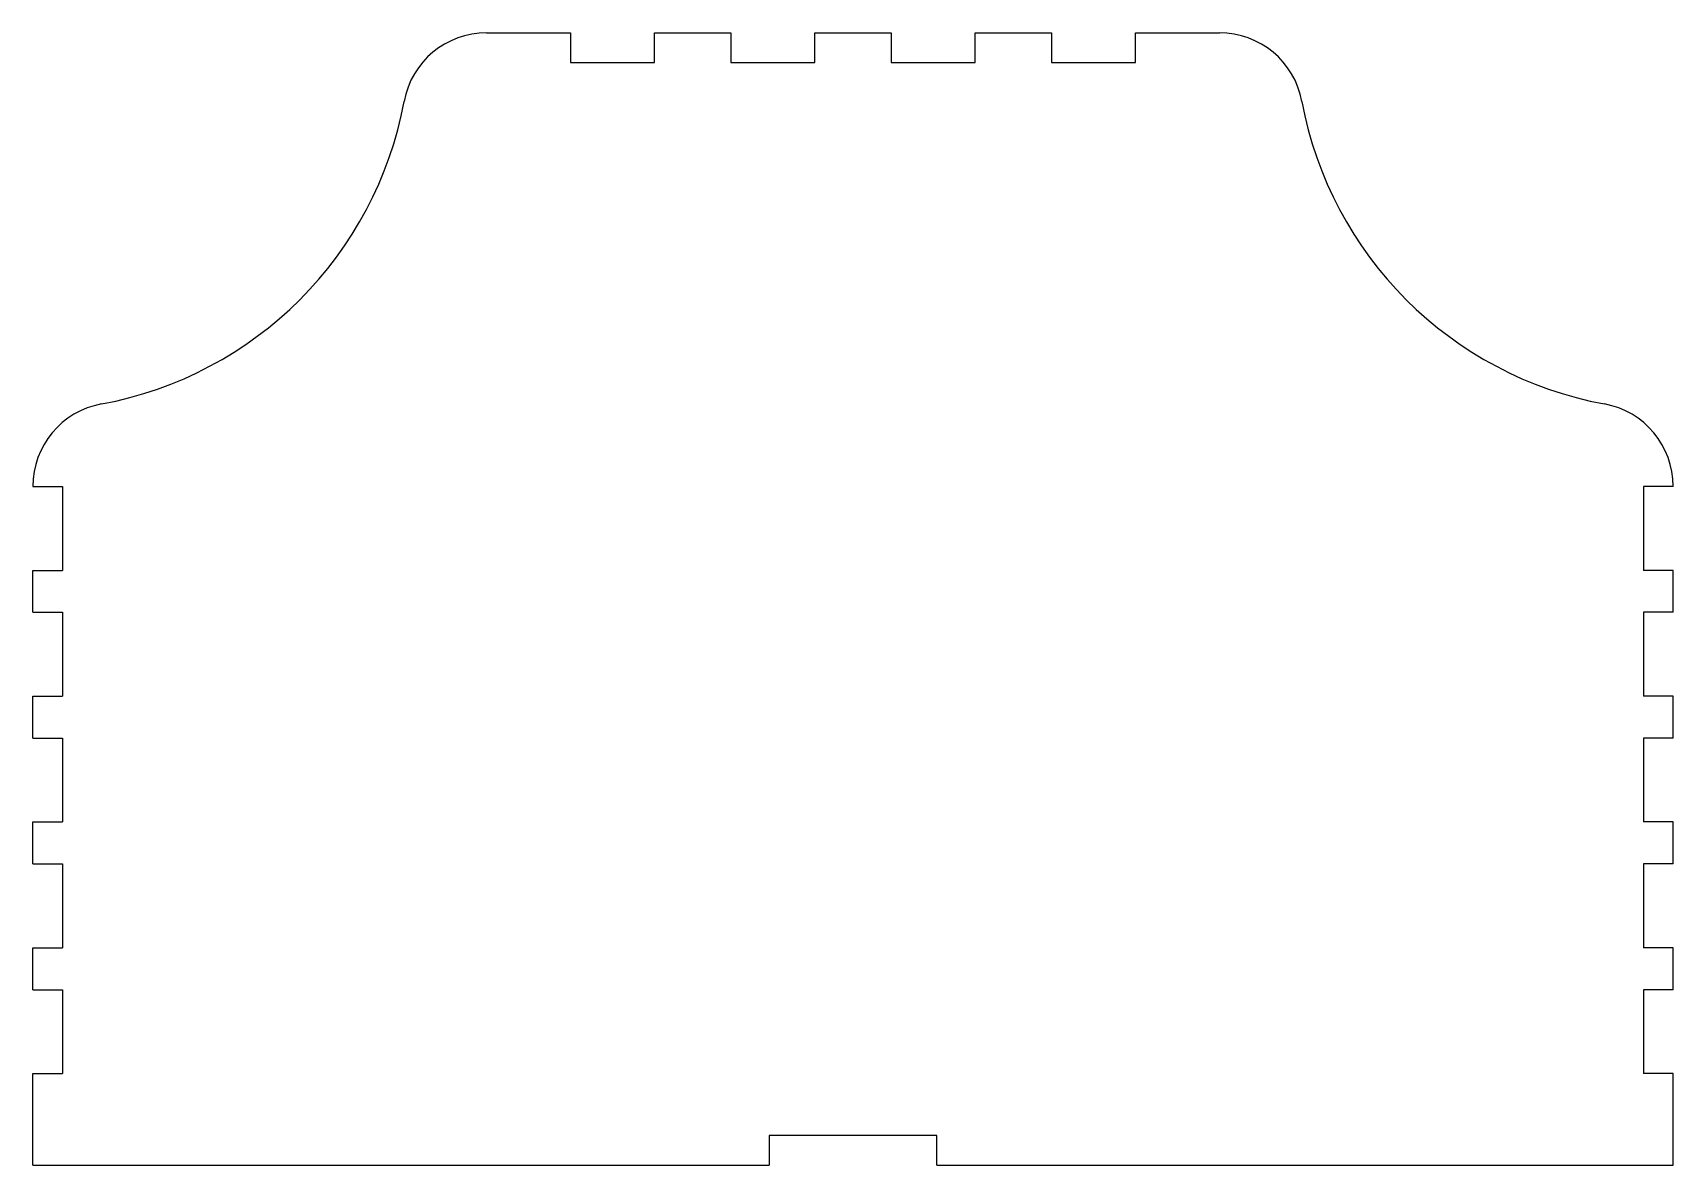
# Model space of a CAD drawing. Header units: inches. Extents: x 0 to 9.78, y 0 to 6.75.
import ezdxf

# ---------------------------------------------------------------- set-up
doc = ezdxf.new("R2010")
doc.units = ezdxf.units.IN
doc.header["$MEASUREMENT"] = 0

msp = doc.modelspace()

# ---------------------------------------------------------------- linework, layer by layer
at = {"color": 7, "linetype": 'Continuous', "lineweight": 25}
for p, q in [((2.7042, 6.75), (3.2042, 6.75)), ((3.2042, 6.75), (3.2042, 6.573)), ((3.7042, 6.75), (4.1597, 6.75)), ((3.7042, 6.573), (3.7042, 6.75)), ((4.1597, 6.75), (4.1597, 6.573)), ((4.6597, 6.75), (5.1153, 6.75)), ((4.6597, 6.573), (4.6597, 6.75)), ((5.1153, 6.75), (5.1153, 6.573)), ((5.6153, 6.75), (6.0708, 6.75)), ((5.6153, 6.573), (5.6153, 6.75)), ((6.0708, 6.75), (6.0708, 6.573)), ((6.5708, 6.75), (7.0708, 6.75)), ((6.5708, 6.573), (6.5708, 6.75)), ((3.2042, 6.573), (3.7042, 6.573)), ((4.1597, 6.573), (4.6597, 6.573)), ((5.1153, 6.573), (5.6153, 6.573)), ((6.0708, 6.573), (6.5708, 6.573)), ((0, 4.0458), (0.177, 4.0458)), ((0.177, 4.0458), (0.177, 3.5458)), ((9.598, 4.0458), (9.598, 3.5458)), ((9.775, 4.0458), (9.598, 4.0458)), ((0, 3.5458), (0.177, 3.5458)), ((0, 3.2958), (0, 3.5458)), ((9.775, 3.5458), (9.598, 3.5458)), ((9.775, 3.2958), (9.775, 3.5458)), ((0, 3.2958), (0.177, 3.2958)), ((0.177, 3.2958), (0.177, 2.7958)), ((9.598, 3.2958), (9.598, 2.7958)), ((9.775, 3.2958), (9.598, 3.2958)), ((0, 2.7958), (0.177, 2.7958)), ((0, 2.5458), (0, 2.7958)), ((9.775, 2.7958), (9.598, 2.7958)), ((9.775, 2.5458), (9.775, 2.7958)), ((0, 2.5458), (0.177, 2.5458)), ((0.177, 2.5458), (0.177, 2.0458)), ((9.598, 2.5458), (9.598, 2.0458)), ((9.775, 2.5458), (9.598, 2.5458)), ((0, 2.0458), (0.177, 2.0458)), ((0, 1.7958), (0, 2.0458)), ((9.775, 2.0458), (9.598, 2.0458)), ((9.775, 1.7958), (9.775, 2.0458)), ((0, 1.7958), (0.177, 1.7958)), ((0.177, 1.7958), (0.177, 1.2958)), ((9.598, 1.7958), (9.598, 1.2958)), ((9.775, 1.7958), (9.598, 1.7958)), ((0, 1.2958), (0.177, 1.2958)), ((0, 1.0458), (0, 1.2958)), ((9.775, 1.2958), (9.598, 1.2958)), ((9.775, 1.0458), (9.775, 1.2958)), ((0, 1.0458), (0.177, 1.0458)), ((0.177, 1.0458), (0.177, 0.5458)), ((9.598, 1.0458), (9.598, 0.5458)), ((9.775, 1.0458), (9.598, 1.0458)), ((0, 0.5458), (0.177, 0.5458)), ((0, 0), (0, 0.5458)), ((9.775, 0.5458), (9.598, 0.5458)), ((9.775, 0), (9.775, 0.5458)), ((4.3875, 0.177), (4.3875, 0)), ((5.3875, 0.177), (4.3875, 0.177)), ((5.3875, 0), (5.3875, 0.177)), ((0, 0), (4.3875, 0)), ((5.3875, 0), (9.775, 0))]:
    msp.add_line(p, q, dxfattribs=at)
for centre, radius, start, end in [((2.7042, 6.25), 0.5, 90, 169.52432), ((7.0708, 6.25), 0.5, 10.47568, 90), ((0, 6.75), 2.25, 280.47568, 349.52432), ((9.775, 6.75), 2.25, 190.47568, 259.52432), ((0.5, 4.0458), 0.5, 100.47568, 180), ((9.275, 4.0458), 0.5, 0, 79.52432)]:
    msp.add_arc(centre, radius, start, end, dxfattribs=at)

doc.saveas('drawing.dxf')
